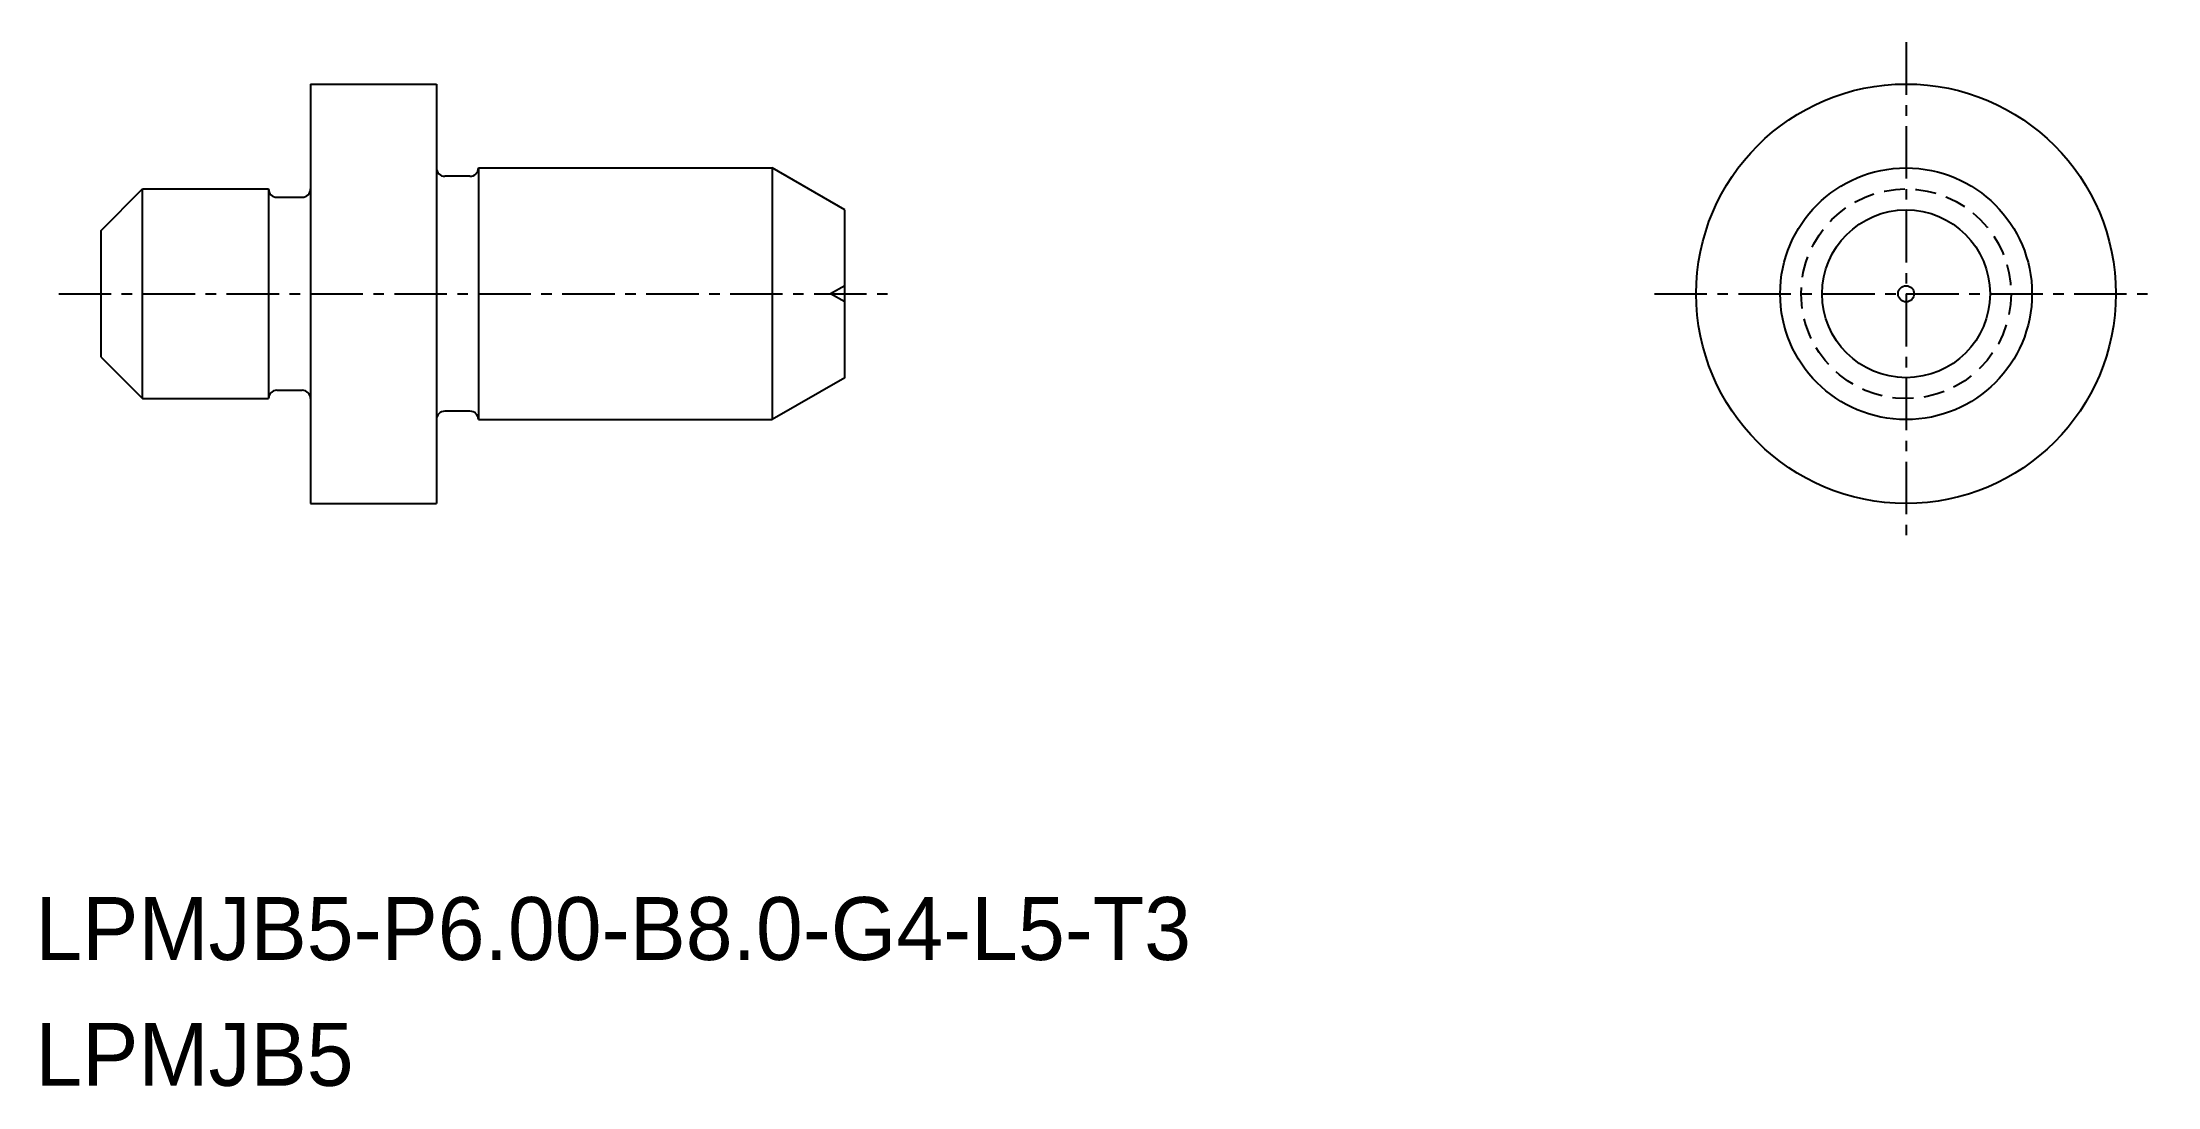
# Model space of a CAD drawing. Extents: x -1713 to -1662.6, y -597.6 to -572.7.
import ezdxf

# ---------------------------------------------------------------- set-up
doc = ezdxf.new("R2010")
doc.units = 0
doc.linetypes.add('CENTER', pattern=[2, 1.25, -0.25, 0.25, -0.25])
doc.linetypes.add('DASHED', pattern=[0.75, 0.5, -0.25])
doc.layers.get('0').update_dxf_attribs({"linetype": 'CONTINUOUS'})
doc.layers.add('CENTER', color=1, linetype='CENTER')

msp = doc.modelspace()

# ---------------------------------------------------------------- linework, layer by layer
at = {"color": 7, "linetype": 'CONTINUOUS'}
for p, q in [((-1706.597, -573.698), (-1703.597, -573.698)), ((-1706.597, -573.698), (-1706.597, -583.698)), ((-1702.797, -575.898), (-1703.397, -575.898)), ((-1702.597, -575.698), (-1702.597, -581.698)), ((-1702.597, -575.698), (-1695.597, -575.698)), ((-1711.597, -577.198), (-1710.597, -576.198)), ((-1710.597, -581.198), (-1710.597, -576.198)), ((-1710.597, -576.198), (-1707.597, -576.198)), ((-1707.597, -576.198), (-1707.597, -581.198)), ((-1707.397, -576.398), (-1706.797, -576.398)), ((-1711.597, -577.198), (-1711.597, -580.198)), ((-1711.597, -580.198), (-1710.597, -581.198)), ((-1707.397, -580.998), (-1706.797, -580.998)), ((-1710.597, -581.198), (-1707.597, -581.198)), ((-1702.797, -581.498), (-1703.397, -581.498)), ((-1702.597, -581.698), (-1695.597, -581.698)), ((-1706.597, -583.698), (-1703.597, -583.698))]:
    msp.add_line(p, q, dxfattribs=at)
at = {"linetype": 'CONTINUOUS'}
for p, q in [((-1703.597, -573.698), (-1703.597, -583.698)), ((-1695.597, -575.698), (-1695.597, -581.698)), ((-1693.865, -576.698), (-1695.597, -575.698)), ((-1693.865, -580.698), (-1693.865, -576.698)), ((-1693.865, -580.698), (-1695.597, -581.698))]:
    msp.add_line(p, q, dxfattribs=at)
at = {"color": 3}
for p in [(-1693.865, -578.506), (-1693.865, -578.89)]:
    msp.add_line(p, (-1694.204, -578.698), dxfattribs=at)
at = {"linetype": 'CONTINUOUS'}
for radius in [5, 3, 2]:
    msp.add_circle((-1668.578, -578.698), radius, dxfattribs=at)
at = {"color": 3, "linetype": 'DASHED'}
msp.add_circle((-1668.578, -578.698), 2.5, dxfattribs=at)
msp.add_circle((-1668.578, -578.698), 0.192)
at = {"color": 7, "linetype": 'CONTINUOUS'}
for centre, start, end in [((-1703.397, -575.698), 180, 270), ((-1702.797, -575.698), 270, 0), ((-1707.397, -576.198), 180, 270), ((-1706.797, -576.198), 270, 0), ((-1707.397, -581.198), 90, 180), ((-1706.797, -581.198), 0, 90), ((-1703.397, -581.698), 90, 180), ((-1702.797, -581.698), 0, 90)]:
    msp.add_arc(centre, 0.2, start, end, dxfattribs=at)
at = {"layer": 'CENTER', "color": 1, "linetype": 'CENTER'}
for p, q in [((-1668.578, -572.703), (-1668.578, -584.693)), ((-1712.597, -578.698), (-1692.67, -578.698)), ((-1674.573, -578.698), (-1662.583, -578.698))]:
    msp.add_line(p, q, dxfattribs=at)

# ---------------------------------------------------------------- texts
for s, p in [('LPMJB5-P6.00-B8.0-G4-L5-T3', (-1713.152, -594.58)), ('LPMJB5', (-1713.152, -597.58))]:
    msp.add_text(s, height=1.5).set_placement(p)

doc.saveas('drawing.dxf')
